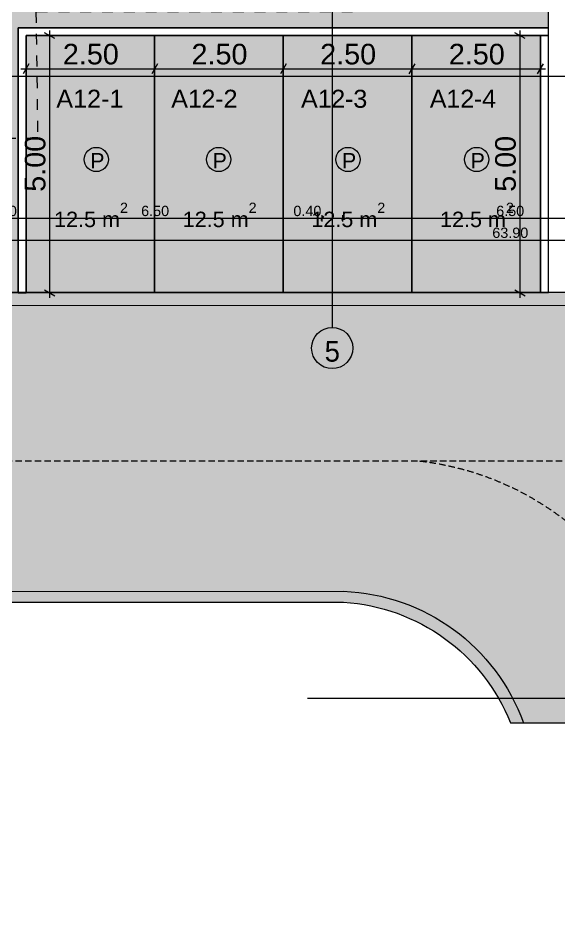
# Model space of a CAD drawing. Header units: millimetres. Extents: x 475159934 to 476245151, y 4620917055 to 4621447368.
# Drawn here: x 475255625 to 475266126, y 4620970470 to 4620988261 of the extents above; entities that cross this region are included whole.
import ezdxf

# ---------------------------------------------------------------- set-up
doc = ezdxf.new("R2010")
doc.units = ezdxf.units.MM
doc.header["$MEASUREMENT"] = 0
doc.linetypes.add('( Hidden )', pattern=[187.5, 125, -62.5])
doc.linetypes.add('Dashed', pattern=[423.333333, 211.666667, -211.666667])
for name, color, linetype, lineweight in [('0_Pen_No__42_Pen_No__250_Pen_No__5', 5, 'Continuous', 0), ('Annotation - Text_Pen_No__7_Pen_No__5', 5, 'Continuous', 0), ('New_._Pen_No__250', 7, 'Continuous', 0), ('New_0_Pen_No__5', 5, 'Continuous', 0), ('New_2D Drafting - General_Pen_No__250_Pen_No__7_Pen_No__112', 112, 'Continuous', 0), ('New_2D Drafting - General_Pen_No__250_Pen_No__7_Pen_No__4', 7, 'Continuous', 0), ('New_Annotation - Text_Pen_No__250', 7, 'Continuous', 0), ('New_Car-Art_Pen_No__1', 1, 'Continuous', 0), ('New_Car-Art_Pen_No__4', 7, 'Continuous', 0), ('New_gza_Pen_No__250', 7, 'Continuous', 0), ('New_gza_Pen_No__255', 255, 'Continuous', 0), ('New_Structural - Bearing_Pen_No__250', 7, 'Continuous', 0), ('New_topo_NL (1)$0$SAVELE_CONT-MJR_Pen_No__250', 7, 'Continuous', 0), ('New_ნავეთების კონტურები გრგ2_Pen_No__1', 1, 'Continuous', 0), ('New_საბავშვო მოედნები_Pen_No__250', 7, 'Continuous', 0), ('New_საბავშვო მოედნები_Pen_No__7', 7, 'Continuous', 0), ('zoma_Pen_No__1', 1, 'Continuous', 0), ('zoma_Pen_No__142', 142, 'Continuous', 0), ('zoma_Pen_No__5_Pen_No__5', 5, 'Continuous', 0), ('საბავშვო მოედნები_Pen_No__250', 7, 'Continuous', 0)]:
    doc.layers.add(name, color=color, linetype=linetype, lineweight=lineweight)
doc.layers.add('New_საბავშვო მოედნები_Pen_No__21', color=7, linetype='Continuous', lineweight=0, true_color=0x8a7e75)
doc.layers.add('zoma', color=7, linetype='Continuous')
doc.styles.add('GENERATED_STYLE_1', font='arial.ttf')
doc.styles.add('GENERATED_STYLE_3', font='arial.ttf')
doc.styles.add('GENERATED_STYLE_4', font='ACADMTAV.TTF')
doc.linetypes.add('Break', pattern='A,0,[1,12. бѓљбѓ\x98бѓЎбѓ\x98 бѓ’бѓђбѓ¦бѓ”бѓ‘бѓ”бѓ‘бѓ\x981.Shx,S=15.679026,R=0,X=0,Y=0],-1975.557214,0', length=1975.557214)
doc.dimstyles.new('GENERATED_STYLE__11', dxfattribs={"dimtxt": 500, "dimasz": 228, "dimexe": 0.18, "dimexo": 3, "dimgap": 0, "dimtad": 1, "dimlfac": 0.001, "dimzin": 0, "dimdsep": 46, "dimtxsty": 'GENERATED_STYLE_3', "dimblk": 'ARROWHEAD_2', "dimblk1": 'ARROWHEAD_2', "dimblk2": 'ARROWHEAD_2', "dimcen": 0.09, "dimclrd": 1, "dimclre": 1, "dimclrt": 1, "dimadec": 0, "dimazin": 0, "dimtfac": 1, "dimtdec": 4, "dimtmove": 2, "dimatfit": 3, "dimfxl": 1, "dimtolj": 1, "dimtzin": 0, "dimarcsym": 0})
doc.dimstyles.new('GENERATED_STYLE__20', dxfattribs={"dimtxt": 400, "dimasz": 152, "dimexe": 0.18, "dimexo": 3, "dimgap": 0, "dimtad": 1, "dimtih": 1, "dimtoh": 1, "dimlfac": 0.001, "dimzin": 0, "dimdsep": 46, "dimtxsty": 'GENERATED_STYLE_3', "dimblk": 'ARROWHEAD_2', "dimblk1": 'ARROWHEAD_2', "dimblk2": 'ARROWHEAD_2', "dimcen": 0.09, "dimclrd": 142, "dimclre": 142, "dimclrt": 142, "dimadec": 0, "dimazin": 0, "dimtfac": 1, "dimtdec": 4, "dimtmove": 0, "dimatfit": 3, "dimfxl": 1, "dimtolj": 1, "dimtzin": 0, "dimarcsym": 0})
doc.dimstyles.new('GENERATED_STYLE__21', dxfattribs={"dimtxt": 400, "dimasz": 152, "dimexe": 0.18, "dimexo": 3, "dimgap": 0, "dimtad": 1, "dimlfac": 0.001, "dimzin": 0, "dimdsep": 46, "dimtxsty": 'GENERATED_STYLE_3', "dimblk": 'ARROWHEAD_2', "dimblk1": 'ARROWHEAD_2', "dimblk2": 'ARROWHEAD_2', "dimcen": 0.09, "dimclrd": 142, "dimclre": 142, "dimclrt": 142, "dimadec": 0, "dimazin": 0, "dimtfac": 1, "dimtdec": 4, "dimtmove": 0, "dimatfit": 3, "dimfxl": 1, "dimtolj": 1, "dimtzin": 0, "dimarcsym": 0})
doc.dimstyles.new('GENERATED_STYLE__3', dxfattribs={"dimtxt": 200, "dimasz": 64.421331, "dimexe": 0.18, "dimexo": 3, "dimgap": 0, "dimtad": 1, "dimtih": 1, "dimtoh": 1, "dimlfac": 0.001, "dimzin": 0, "dimdsep": 46, "dimtxsty": 'GENERATED_STYLE_3', "dimblk": 'ARROWHEAD_2', "dimblk1": 'ARROWHEAD_2', "dimblk2": 'ARROWHEAD_2', "dimcen": 0.09, "dimclrd": 142, "dimclre": 142, "dimclrt": 142, "dimadec": 0, "dimazin": 0, "dimtfac": 1, "dimtdec": 4, "dimtmove": 0, "dimatfit": 3, "dimfxl": 1, "dimtolj": 1, "dimtzin": 0, "dimarcsym": 0})
doc.dimstyles.new('GENERATED_STYLE__6', dxfattribs={"dimtxt": 200, "dimasz": 64.421331, "dimexe": 0.18, "dimexo": 3, "dimgap": 0, "dimtad": 1, "dimlfac": 0.001, "dimzin": 0, "dimdsep": 46, "dimtxsty": 'GENERATED_STYLE_3', "dimblk": 'ARROWHEAD_2', "dimblk1": 'ARROWHEAD_2', "dimblk2": 'ARROWHEAD_2', "dimcen": 0.09, "dimclrd": 142, "dimclre": 142, "dimclrt": 142, "dimadec": 0, "dimazin": 0, "dimtfac": 1, "dimtdec": 4, "dimtmove": 0, "dimatfit": 3, "dimfxl": 1, "dimtolj": 1, "dimtzin": 0, "dimarcsym": 0})

# ---------------------------------------------------------------- blocks, each defined once
blk = doc.blocks.new('*D1513', base_point=(475826096, 4621095193))
at = {"layer": 'zoma_Pen_No__1', "color": 1, "linetype": 'Continuous', "lineweight": 0, "transparency": 16777216}
for p, q in [((475297124, 4620991090), (475297124, 4620991237)), ((475297349, 4620991090), (475296899, 4620991090)), ((475297274, 4620991004), (475296974, 4620991177)), ((475297124, 4620982936), (475297124, 4620991090)), ((475297349, 4620982936), (475296899, 4620982936)), ((475296974, 4620983022), (475297274, 4620982849)), ((475297124, 4620982789), (475297124, 4620982936))]:
    blk.add_line(p, q, dxfattribs=at)
at = {"layer": 'zoma_Pen_No__1', "color": 1, "lineweight": 0, "transparency": 16777216, "insert": (475297024, 4620983768), "char_height": 500, "attachment_point": 7, "rotation": 90, "style": 'GENERATED_STYLE_3'}
blk.add_mtext('\\A1;{\\pql;\\fArial|b0|i0|c204|p0;\\W1.000000;8.15}', dxfattribs=at)
blk = doc.blocks.new('ARROWHEAD_2')
at = {"color": 0, "linetype": 'Continuous', "lineweight": 0}
for p, q in [((0, 0), (-1, 0)), ((-0.378, -0.655), (0.378, 0.655))]:
    blk.add_line(p, q, dxfattribs=at)
blk = doc.blocks.new('*D1532', base_point=(475826096, 4621095193))
at = {"layer": 'zoma_Pen_No__142', "color": 142, "linetype": 'Continuous', "lineweight": 0, "transparency": 16777216}
for p, q in [((475255832, 4620987379), (475255717, 4620987179)), ((475255775, 4620987129), (475255775, 4620987429)), ((475258332, 4620987379), (475258217, 4620987179)), ((475258275, 4620987129), (475258275, 4620987429)), ((475255677, 4620987279), (475255775, 4620987279)), ((475255775, 4620987279), (475258275, 4620987279))]:
    blk.add_line(p, q, dxfattribs=at)
at = {"layer": 'zoma_Pen_No__142', "color": 142, "lineweight": 0, "transparency": 16777216, "insert": (475256491, 4620987359), "char_height": 400, "attachment_point": 7, "style": 'GENERATED_STYLE_3'}
blk.add_mtext('\\A1;{\\pql;\\fArial|b0|i0|c204|p0;\\W1.000000;2.50}', dxfattribs=at)
blk = doc.blocks.new('*D1533', base_point=(475826096, 4621095193))
at = {"layer": 'zoma_Pen_No__142', "color": 142, "linetype": 'Continuous', "lineweight": 0, "transparency": 16777216}
for p, q in [((475258332, 4620987379), (475258217, 4620987179)), ((475258275, 4620987129), (475258275, 4620987429)), ((475260832, 4620987379), (475260717, 4620987179)), ((475260775, 4620987129), (475260775, 4620987429)), ((475258275, 4620987279), (475260775, 4620987279))]:
    blk.add_line(p, q, dxfattribs=at)
at = {"layer": 'zoma_Pen_No__142', "color": 142, "lineweight": 0, "transparency": 16777216, "insert": (475258991, 4620987359), "char_height": 400, "attachment_point": 7, "style": 'GENERATED_STYLE_3'}
blk.add_mtext('\\A1;{\\pql;\\fArial|b0|i0|c204|p0;\\W1.000000;2.50}', dxfattribs=at)
blk = doc.blocks.new('*D1534', base_point=(475826096, 4621095193))
at = {"layer": 'zoma_Pen_No__142', "color": 142, "linetype": 'Continuous', "lineweight": 0, "transparency": 16777216}
for p, q in [((475260832, 4620987379), (475260717, 4620987179)), ((475260775, 4620987129), (475260775, 4620987429)), ((475263332, 4620987379), (475263217, 4620987179)), ((475263275, 4620987129), (475263275, 4620987429)), ((475260775, 4620987279), (475263275, 4620987279))]:
    blk.add_line(p, q, dxfattribs=at)
at = {"layer": 'zoma_Pen_No__142', "color": 142, "lineweight": 0, "transparency": 16777216, "insert": (475261491, 4620987359), "char_height": 400, "attachment_point": 7, "style": 'GENERATED_STYLE_3'}
blk.add_mtext('\\A1;{\\pql;\\fArial|b0|i0|c204|p0;\\W1.000000;2.50}', dxfattribs=at)
blk = doc.blocks.new('*D1535', base_point=(475826096, 4621095193))
at = {"layer": 'zoma_Pen_No__142', "color": 142, "linetype": 'Continuous', "lineweight": 0, "transparency": 16777216}
for p, q in [((475263332, 4620987379), (475263217, 4620987179)), ((475263275, 4620987129), (475263275, 4620987429)), ((475265717, 4620987179), (475265832, 4620987379)), ((475265775, 4620987129), (475265775, 4620987429)), ((475263275, 4620987279), (475265775, 4620987279)), ((475265775, 4620987279), (475265872, 4620987279))]:
    blk.add_line(p, q, dxfattribs=at)
at = {"layer": 'zoma_Pen_No__142', "color": 142, "lineweight": 0, "transparency": 16777216, "insert": (475263991, 4620987359), "char_height": 400, "attachment_point": 7, "style": 'GENERATED_STYLE_3'}
blk.add_mtext('\\A1;{\\pql;\\fArial|b0|i0|c204|p0;\\W1.000000;2.50}', dxfattribs=at)
blk = doc.blocks.new('*D1539', base_point=(475826096, 4621095193))
at = {"layer": 'zoma_Pen_No__142', "color": 142, "linetype": 'Continuous', "lineweight": 0, "transparency": 16777216}
for p, q in [((475256237, 4620987923), (475256237, 4620988021)), ((475256387, 4620987923), (475256087, 4620987923)), ((475256337, 4620987865), (475256137, 4620987981)), ((475256237, 4620982923), (475256237, 4620987923)), ((475256387, 4620982923), (475256087, 4620982923)), ((475256137, 4620982981), (475256337, 4620982865)), ((475256237, 4620982825), (475256237, 4620982923))]:
    blk.add_line(p, q, dxfattribs=at)
at = {"layer": 'zoma_Pen_No__142', "color": 142, "lineweight": 0, "transparency": 16777216, "insert": (475256157, 4620984889), "char_height": 400, "attachment_point": 7, "rotation": 90, "style": 'GENERATED_STYLE_3'}
blk.add_mtext('\\A1;{\\pql;\\fArial|b0|i0|c204|p0;\\W1.000000;5.00}', dxfattribs=at)
blk = doc.blocks.new('*D1540', base_point=(475826096, 4621095193))
at = {"layer": 'zoma_Pen_No__142', "color": 142, "linetype": 'Continuous', "lineweight": 0, "transparency": 16777216}
for p, q in [((475265377, 4620987923), (475265377, 4620988021)), ((475265527, 4620987923), (475265227, 4620987923)), ((475265477, 4620987865), (475265277, 4620987981)), ((475265377, 4620982923), (475265377, 4620987923)), ((475265527, 4620982923), (475265227, 4620982923)), ((475265277, 4620982981), (475265477, 4620982865)), ((475265377, 4620982825), (475265377, 4620982923))]:
    blk.add_line(p, q, dxfattribs=at)
at = {"layer": 'zoma_Pen_No__142', "color": 142, "lineweight": 0, "transparency": 16777216, "insert": (475265297, 4620984889), "char_height": 400, "attachment_point": 7, "rotation": 90, "style": 'GENERATED_STYLE_3'}
blk.add_mtext('\\A1;{\\pql;\\fArial|b0|i0|c204|p0;\\W1.000000;5.00}', dxfattribs=at)
blk = doc.blocks.new('*D1607', base_point=(475826096, 4621095193))
at = {"layer": 'zoma_Pen_No__142', "color": 142, "linetype": 'Continuous', "lineweight": 0, "transparency": 16777216}
for p, q in [((475299200, 4621006290), (475299200, 4621006332)), ((475299264, 4621006290), (475299137, 4621006290)), ((475299243, 4621006266), (475299158, 4621006315)), ((475299200, 4620986936), (475299200, 4621006290)), ((475299158, 4620986960), (475299243, 4620986911)), ((475299264, 4620986936), (475299137, 4620986936)), ((475299200, 4620986894), (475299200, 4620986936))]:
    blk.add_line(p, q, dxfattribs=at)
at = {"layer": 'zoma_Pen_No__142', "color": 142, "lineweight": 0, "transparency": 16777216, "insert": (475299160, 4620996270), "char_height": 200, "attachment_point": 7, "rotation": 90, "style": 'GENERATED_STYLE_3'}
blk.add_mtext('\\A1;{\\pql;\\fArial|b0|i0|c204|p0;\\W1.000000;19.35}', dxfattribs=at)
blk = doc.blocks.new('*D1608', base_point=(475826096, 4621095193))
at = {"layer": 'zoma_Pen_No__142', "color": 142, "linetype": 'Continuous', "lineweight": 0, "transparency": 16777216}
for p, q in [((475298483, 4620987336), (475298356, 4620987336)), ((475298377, 4620987360), (475298462, 4620987311)), ((475298420, 4620986936), (475298420, 4620987336)), ((475298377, 4620986960), (475298462, 4620986911)), ((475298483, 4620986936), (475298356, 4620986936)), ((475298420, 4620986894), (475298420, 4620986936))]:
    blk.add_line(p, q, dxfattribs=at)
at = {"layer": 'zoma_Pen_No__142', "color": 142, "lineweight": 0, "transparency": 16777216, "insert": (475298380, 4620986377), "char_height": 200, "attachment_point": 7, "rotation": 90, "style": 'GENERATED_STYLE_3'}
blk.add_mtext('\\A1;{\\pql;\\fArial|b0|i0|c204|p0;\\W1.000000;0.40}', dxfattribs=at)
blk = doc.blocks.new('*D1609', base_point=(475826096, 4621095193))
at = {"layer": 'zoma_Pen_No__142', "color": 142, "linetype": 'Continuous', "lineweight": 0, "transparency": 16777216}
for p, q in [((475298377, 4620990860), (475298462, 4620990811)), ((475298483, 4620990836), (475298356, 4620990836)), ((475298420, 4620987336), (475298420, 4620990836)), ((475298483, 4620987336), (475298356, 4620987336)), ((475298377, 4620987360), (475298462, 4620987311))]:
    blk.add_line(p, q, dxfattribs=at)
at = {"layer": 'zoma_Pen_No__142', "color": 142, "lineweight": 0, "transparency": 16777216, "insert": (475298380, 4620988819), "char_height": 200, "attachment_point": 7, "rotation": 90, "style": 'GENERATED_STYLE_3'}
blk.add_mtext('\\A1;{\\pql;\\fArial|b0|i0|c204|p0;\\W1.000000;3.50}', dxfattribs=at)
blk = doc.blocks.new('*D1620', base_point=(475826096, 4621095193))
at = {"layer": 'zoma_Pen_No__142', "color": 142, "linetype": 'Continuous', "lineweight": 0, "transparency": 16777216}
for p, q in [((475233188, 4620983950), (475233229, 4620983950)), ((475233254, 4620983992), (475233205, 4620983908)), ((475233229, 4620983886), (475233229, 4620984013)), ((475233229, 4620983950), (475297129, 4620983950)), ((475297105, 4620983908), (475297154, 4620983992)), ((475297129, 4620983886), (475297129, 4620984013)), ((475297129, 4620983950), (475297171, 4620983950))]:
    blk.add_line(p, q, dxfattribs=at)
at = {"layer": 'zoma_Pen_No__142', "color": 142, "lineweight": 0, "transparency": 16777216, "insert": (475264836, 4620983990), "char_height": 200, "attachment_point": 7, "style": 'GENERATED_STYLE_3'}
blk.add_mtext('\\A1;{\\pql;\\fArial|b0|i0|c204|p0;\\W1.000000;63.90}', dxfattribs=at)
blk = doc.blocks.new('*D1630', base_point=(475826096, 4621095193))
at = {"layer": 'zoma_Pen_No__142', "color": 142, "linetype": 'Continuous', "lineweight": 0, "transparency": 16777216}
for p, q in [((475255054, 4620984416), (475255005, 4620984331)), ((475255029, 4620984310), (475255029, 4620984437)), ((475255029, 4620984374), (475261529, 4620984374)), ((475261554, 4620984416), (475261505, 4620984331)), ((475261529, 4620984310), (475261529, 4620984437))]:
    blk.add_line(p, q, dxfattribs=at)
at = {"layer": 'zoma_Pen_No__142', "color": 142, "lineweight": 0, "transparency": 16777216, "char_height": 200, "attachment_point": 7, "style": 'GENERATED_STYLE_3'}
for s, insert in [('\\A1;{\\pql;\\fArial|b0|i0|c204|p0;\\W1.000000;0.40}', (475255054, 4620984414)), ('\\A1;{\\pql;\\fArial|b0|i0|c204|p0;\\W1.000000;6.50}', (475258012, 4620984414)), ('\\A1;{\\pql;\\fArial|b0|i0|c204|p0;\\W1.000000;0.40}', (475260971, 4620984414))]:
    blk.add_mtext(s, dxfattribs=dict(at, insert=insert))
blk = doc.blocks.new('*D1631', base_point=(475826096, 4621095193))
at = {"layer": 'zoma_Pen_No__142', "color": 142, "linetype": 'Continuous', "lineweight": 0, "transparency": 16777216}
for p, q in [((475261554, 4620984416), (475261505, 4620984331)), ((475261529, 4620984310), (475261529, 4620984437)), ((475261529, 4620984374), (475261929, 4620984374)), ((475261954, 4620984416), (475261905, 4620984331)), ((475261929, 4620984310), (475261929, 4620984437))]:
    blk.add_line(p, q, dxfattribs=at)
blk = doc.blocks.new('*D1632', base_point=(475826096, 4621095193))
at = {"layer": 'zoma_Pen_No__142', "color": 142, "linetype": 'Continuous', "lineweight": 0, "transparency": 16777216}
for p, q in [((475261954, 4620984416), (475261905, 4620984331)), ((475261929, 4620984310), (475261929, 4620984437)), ((475261929, 4620984374), (475268429, 4620984374)), ((475268454, 4620984416), (475268405, 4620984331)), ((475268429, 4620984310), (475268429, 4620984437))]:
    blk.add_line(p, q, dxfattribs=at)
at = {"layer": 'zoma_Pen_No__142', "color": 142, "lineweight": 0, "transparency": 16777216, "char_height": 200, "attachment_point": 7, "style": 'GENERATED_STYLE_3'}
for s, insert in [('\\A1;{\\pql;\\fArial|b0|i0|c204|p0;\\W1.000000;6.50}', (475264912, 4620984414)), ('\\A1;{\\pql;\\fArial|b0|i0|c204|p0;\\W1.000000;0.40}', (475267871, 4620984414))]:
    blk.add_mtext(s, dxfattribs=dict(at, insert=insert))

msp = doc.modelspace()

# ---------------------------------------------------------------- hatches: boundary and pattern name
at = {"layer": 'New_2D Drafting - General_Pen_No__250_Pen_No__7_Pen_No__112', "linetype": 'Continuous', "lineweight": 0}
h = msp.add_hatch(dxfattribs=at)
h.set_pattern_fill('GRASS', color=112, style=0, pattern_type=2)
h.set_pattern_definition([(90, (475826095.76, 4621095193.2), (-600, 0), [86.60254, -259.80762]), (90, (475826395.76, 4621095366.4), (-600, 0), [86.60254, -259.80762]), (30, (475826095.76, 4621095193.2), (-300, 519.61524), [86.60254, -259.80762]), (30, (475826095.76, 4621095539.6), (-300, 519.61524), [86.60254, -259.80762]), (150, (475826095.76, 4621095193.2), (300, 519.61524), [86.60254, -259.80762]), (150, (475826095.76, 4621095539.6), (300, 519.61524), [86.60254, -259.80762])])
h.paths.add_polyline_path([(475246675.646, 4620986935.604), (475246675.646, 4620982930.469), (475255625, 4620982930.469), (475255625, 4620988073.246), (475265925.098, 4620988073.246), (475265925.098, 4620991020.676), (475261874.343, 4620991020.676), (475261874.343, 4620990870.824), (475261724.343, 4620990870.824), (475261724.343, 4620991020.676), (475254394.003, 4620991020.676), (475254394.003, 4620988090.013), (475254394.003, 4620987418.321), (475254474.003, 4620987418.321), (475254474.003, 4620987338.321), (475254394.003, 4620987338.321), (475254394.003, 4620987285.604), (475254544.003, 4620987285.604), (475254544.003, 4620987135.604), (475254394.003, 4620987135.604), (475254394.003, 4620986935.604)])
h.paths.add_polyline_path([(475254954.807, 4620990940.216), (475254954.807, 4620991020.216), (475254874.807, 4620991020.216), (475254874.807, 4620990940.216)], flags=0)
at = {"layer": 'New_Car-Art_Pen_No__1', "linetype": 'Continuous', "lineweight": 0, "true_color": 0xffffff}
for points in [[(475256363.253, 4620986413.363), (475257644.128, 4620986413.363), (475257644.128, 4620986948.778), (475256363.253, 4620986948.778)], [(475258596.055, 4620986413.363), (475259876.93, 4620986413.363), (475259876.93, 4620986948.778), (475258596.055, 4620986948.778)], [(475261118.404, 4620986413.363), (475262399.279, 4620986413.363), (475262399.279, 4620986948.778), (475261118.404, 4620986948.778)], [(475263621.197, 4620986413.363), (475264902.073, 4620986413.363), (475264902.073, 4620986948.778), (475263621.197, 4620986948.778)]]:
    msp.add_hatch(color=7, dxfattribs=at).paths.add_polyline_path(points)
at = {"layer": 'New_gza_Pen_No__255', "linetype": 'Continuous', "lineweight": 0, "true_color": 0x3f3f3f}
msp.add_hatch(color=250, dxfattribs=at).paths.add_polyline_path([(475351022.786, 4620982408.659), (475330424.797, 4620982408.659), (475330424.797, 4620982932.534), (475208694.142, 4620982932.534), (475208694.142, 4620976912.388), (475261946.583, 4620976912.388, -0.289489586), (475265189.076, 4620974568.002), (475271727.568, 4620974568.002, -0.293423172), (475275095.001, 4620976932.699), (475351022.786, 4620976932.514)])
at = {"layer": 'New_საბავშვო მოედნები_Pen_No__21', "linetype": 'Continuous', "lineweight": 0, "true_color": 0x221f1d}
for points in [[(475255774.527, 4620987923.216), (475255774.528, 4620982930.183), (475258274.528, 4620982930.183), (475258274.527, 4620987923.217)], [(475258274.527, 4620987923.217), (475258274.528, 4620982930.183), (475260774.528, 4620982930.183), (475260774.527, 4620987923.218)], [(475260774.527, 4620987923.218), (475260774.528, 4620982930.183), (475263274.528, 4620982930.183), (475263274.527, 4620987923.218)], [(475263274.527, 4620987923.218), (475263274.528, 4620982930.183), (475265774.528, 4620982930.183), (475265774.527, 4620987923.219)]]:
    msp.add_hatch(color=250, dxfattribs=at).paths.add_polyline_path(points)

# ---------------------------------------------------------------- linework, layer by layer
at = {"layer": '0_Pen_No__42_Pen_No__250_Pen_No__5', "color": 5, "linetype": 'Continuous', "lineweight": 0}
msp.add_circle((475261724.343, 4620981852.152), 400, dxfattribs=at)
msp.add_circle((475261724.343, 4620981852.152), 400, dxfattribs=at)
at = {"layer": 'New_._Pen_No__250', "color": 7, "linetype": 'Continuous', "lineweight": 0, "flags": 128}
for points in [[(475255775.061, 4620982927.411), (475255775, 4620987923.216), (475265775, 4620987923.338), (475265924.995, 4620987923.34), (475265924.993, 4620988073.246), (475265775, 4620988073.246), (475255625, 4620988073.246), (475255625, 4620982927.41)], [(475265775, 4620987923.338), (475265775, 4620982930.501), (475265924.993, 4620982930.501), (475265924.993, 4620987923.34)]]:
    msp.add_lwpolyline(points, close=True, dxfattribs=at)
at = {"layer": 'New_0_Pen_No__5', "color": 5, "linetype": 'Dashed', "lineweight": 0}
msp.add_lwpolyline([(475352436.73, 4620990366.377), (475329854.153, 4620990407.712), (475329854.914, 4620988436.236), (475255968.142, 4620988385.288), (475256002.384, 4620985927.639), (475229033.1, 4620985908.699), (475229032.817, 4621003666.82), (475247957.064, 4621010375.409), (475296059.458, 4621010393.982), (475352485.877, 4621010401.574)], close=True, dxfattribs=at)
at = {"layer": 'New_2D Drafting - General_Pen_No__250_Pen_No__7_Pen_No__4', "color": 7, "linetype": 'Continuous', "lineweight": 0, "flags": 128}
msp.add_lwpolyline([(475246675.646, 4620986935.604), (475246675.646, 4620982930.469), (475255625, 4620982930.469), (475255625, 4620988073.246), (475265925.098, 4620988073.246), (475265925.098, 4620991020.676), (475261874.343, 4620991020.676), (475261874.343, 4620990870.824), (475261724.343, 4620990870.824), (475261724.343, 4620991020.676), (475254394.003, 4620991020.676), (475254394.003, 4620988090.013), (475254394.003, 4620987418.321), (475254474.003, 4620987418.321), (475254474.003, 4620987338.321), (475254394.003, 4620987338.321), (475254394.003, 4620987285.604), (475254544.003, 4620987285.604), (475254544.003, 4620987135.604), (475254394.003, 4620987135.604), (475254394.003, 4620986935.604)], close=True, dxfattribs=at)
at = {"layer": 'New_gza_Pen_No__250', "color": 7, "linetype": 'Continuous', "lineweight": 0, "flags": 128}
msp.add_lwpolyline([(475351022.786, 4620982408.659), (475330424.797, 4620982408.659), (475330424.797, 4620982932.534), (475208694.142, 4620982932.534), (475208694.142, 4620976912.388), (475261946.583, 4620976912.388, -0.289489586), (475265189.076, 4620974568.002), (475271727.568, 4620974568.002, -0.293423172), (475275095.001, 4620976932.699), (475351022.786, 4620976932.514)], format="xyb", close=True, dxfattribs=at)
at = {"layer": 'New_Structural - Bearing_Pen_No__250', "color": 7, "linetype": '( Hidden )', "lineweight": 0}
msp.add_line((475208694.142, 4620979657.07), (475351022.786, 4620979657.07), dxfattribs=at)
at = {"layer": 'New_Structural - Bearing_Pen_No__250', "color": 7, "linetype": 'Break', "lineweight": 0}
msp.add_line((475261244.76, 4620975046.659), (475275032.692, 4620975046.659), dxfattribs=at)
at = {"layer": 'New_Structural - Bearing_Pen_No__250', "color": 7, "linetype": '( Hidden )', "lineweight": 0}
msp.add_arc((475262775.258, 4620973998.205), 5690.457, 6.6218662, 83.4696908, dxfattribs=at)
at = {"layer": 'New_topo_NL (1)$0$SAVELE_CONT-MJR_Pen_No__250', "color": 7, "linetype": 'Continuous', "lineweight": 0}
for centre in [(475257139.835, 4620985516.85), (475259517.546, 4620985516.85), (475262032.128, 4620985516.85), (475264532.128, 4620985516.85)]:
    msp.add_circle(centre, 235.715, dxfattribs=at)
at = {"layer": 'New_ნავეთების კონტურები გრგ2_Pen_No__1', "color": 1, "linetype": 'Continuous', "lineweight": 0}
msp.add_lwpolyline([(475366738.475, 4621055665.959), (475183352.486, 4620990656.181), (475188226.887, 4620985237.942), (475226040.28, 4620985406.455), (475226077.582, 4620982906.604), (475259455.208, 4620982930.045), (475329857.056, 4620982940.368), (475329855.331, 4620987407.694), (475350485.757, 4620987415.66), (475366764.826, 4620987421.946)], close=True, dxfattribs=at)
at = {"layer": 'New_საბავშვო მოედნები_Pen_No__250', "color": 7, "linetype": 'Continuous', "lineweight": 0}
msp.add_lwpolyline([(475351022.786, 4620982158.335), (475330174.797, 4620982158.335), (475330174.797, 4620982682.425), (475208694.142, 4620982674.347)], dxfattribs=at)
msp.add_lwpolyline([(475208694.142, 4620977095.323), (475261946.11, 4620977124.57, -0.305948893), (475265441.991, 4620974568.002)], format="xyb", dxfattribs=at)
at = {"layer": 'New_საბავშვო მოედნები_Pen_No__7', "color": 7, "linetype": 'Continuous', "lineweight": 0, "flags": 128}
for points in [[(475255774.527, 4620987923.216), (475255774.528, 4620982930.183), (475258274.528, 4620982930.183), (475258274.527, 4620987923.217)], [(475258274.527, 4620987923.217), (475258274.528, 4620982930.183), (475260774.528, 4620982930.183), (475260774.527, 4620987923.218)], [(475260774.527, 4620987923.218), (475260774.528, 4620982930.183), (475263274.528, 4620982930.183), (475263274.527, 4620987923.218)], [(475263274.527, 4620987923.218), (475263274.528, 4620982930.183), (475265774.528, 4620982930.183), (475265774.527, 4620987923.219)]]:
    msp.add_lwpolyline(points, close=True, dxfattribs=at)
at = {"layer": 'zoma_Pen_No__5_Pen_No__5', "color": 5, "linetype": 'Continuous', "lineweight": 0}
for p, q in [((475261724.343, 4621010516.418), (475261724.343, 4620982252.152)), ((475229343.792, 4620987135.604), (475300771.399, 4620987135.604))]:
    msp.add_line(p, q, dxfattribs=at)

# ---------------------------------------------------------------- texts
at = {"layer": 'Annotation - Text_Pen_No__7_Pen_No__5', "color": 5, "linetype": 'Continuous', "lineweight": 0, "insert": (475261726.5, 4620981987.647), "char_height": 400, "attachment_point": 2, "style": 'GENERATED_STYLE_4'}
msp.add_mtext('\\A1;{\\pqc;\\fAcadMtavr|b0|i0|c0|p0;\\W1.000000;5}', dxfattribs=at)
at = {"layer": 'New_Annotation - Text_Pen_No__250', "color": 7, "linetype": 'Continuous', "lineweight": 0, "char_height": 300, "attachment_point": 2, "style": 'GENERATED_STYLE_1'}
for insert in [(475257159.909, 4620985642.666), (475259537.621, 4620985642.666), (475262052.203, 4620985642.666), (475264552.203, 4620985642.666)]:
    msp.add_mtext('\\A1;{\\pqc;\\fArial|b0|i0|c204|p0;\\W1.000000;P}', dxfattribs=dict(at, insert=insert))
at = {"layer": 'New_Car-Art_Pen_No__4', "color": 7, "linetype": 'Continuous', "lineweight": 0, "char_height": 350.00257, "attachment_point": 7, "style": 'GENERATED_STYLE_3'}
for s, insert in [('\\A1;{\\pql;\\fArial|b0|i0|c204|p0;\\W1.000000;A12-1}', (475256363.266, 4620986522.46)), ('\\A1;{\\pql;\\fArial|b0|i0|c204|p0;\\W1.000000;A1}', (475258596.073, 4620986522.46)), ('\\A1;{\\pql;\\fArial|b0|i0|c204|p0;\\W1.000000;2}', (475259183.181, 4620986522.46)), ('\\A1;{\\pql;\\fArial|b0|i0|c204|p0;\\W1.000000;-2}', (475259450.094, 4620986522.46)), ('\\A1;{\\pql;\\fArial|b0|i0|c204|p0;\\W1.000000;A1}', (475261118.409, 4620986522.46)), ('\\A1;{\\pql;\\fArial|b0|i0|c204|p0;\\W1.000000;2}', (475261705.517, 4620986522.46)), ('\\A1;{\\pql;\\fArial|b0|i0|c204|p0;\\W1.000000;-3}', (475261972.533, 4620986516.367)), ('\\A1;{\\pql;\\fArial|b0|i0|c204|p0;\\W1.000000;A}', (475263621.24, 4620986522.46)), ('\\A1;{\\pql;\\fArial|b0|i0|c204|p0;\\W1.000000;12}', (475263941.331, 4620986522.46)), ('\\A1;{\\pql;\\fArial|b0|i0|c204|p0;\\W1.000000;-4}', (475264475.261, 4620986522.46))]:
    msp.add_mtext(s, dxfattribs=dict(at, insert=insert))
at = {"layer": 'საბავშვო მოედნები_Pen_No__250', "color": 7, "lineweight": 0, "char_height": 300, "attachment_point": 7, "style": 'GENERATED_STYLE_3'}
for insert in [(475256320.122, 4620984198.02), (475258820.122, 4620984198.021), (475261320.122, 4620984198.021), (475263820.122, 4620984198.021)]:
    msp.add_mtext('{\\fArial|b0|i0|c204|p0;12.5 m{\\H0.66x;\\S2^  ;}}', dxfattribs=dict(at, insert=insert))

# ---------------------------------------------------------------- dimensions: what is measured, and where the dimension line sits
at = {"layer": 'zoma', "color": 142, "linetype": 'Continuous', "lineweight": 0}
for base, p1, p2, dimstyle, picture, middle in [((475299200.263, 4621006290.239), (475232908.837, 4620986935.604), (475254624.343, 4621006290.239), 'GENERATED_STYLE__6', '*D1607', (475299060.263, 4620996604.749)), ((475298419.678, 4620990835.604), (475232908.837, 4620987335.604), (475232908.837, 4620990835.604), 'GENERATED_STYLE__6', '*D1609', (475298279.678, 4620989077.6)), ((475256237.289, 4620987923.216), (475260774.527, 4620982923.216), (475260774.527, 4620987923.216), 'GENERATED_STYLE__21', '*D1539', (475255957.289, 4620985407.208)), ((475265377.107, 4620987923.216), (475269914.345, 4620982923.216), (475269914.345, 4620987923.216), 'GENERATED_STYLE__21', '*D1540', (475265097.107, 4620985407.208)), ((475298419.678, 4620987335.604), (475232908.837, 4620986935.604), (475232908.837, 4620987335.604), 'GENERATED_STYLE__6', '*D1608', (475298279.678, 4620986636.183))]:
    dim = msp.add_linear_dim(base=base, p1=p1, p2=p2, angle=90, dimstyle=dimstyle, dxfattribs=at)
    dim.commit()
    dim.dimension.update_dxf_attribs({"geometry": picture, "text_midpoint": middle, "dimtype": 160, "text_rotation": 90})
for base, p1, p2, dimstyle, picture, middle in [((475261529.311, 4620984373.583), (475255029.31, 4621001623.949), (475261529.311, 4621001623.949), 'GENERATED_STYLE__3', '*D1630', (475258271.307, 4620984513.583)), ((475261929.31, 4620984373.583), (475261529.311, 4621001623.949), (475261929.31, 4621001623.949), 'GENERATED_STYLE__3', '*D1631', (475261229.89, 4620984513.583)), ((475268429.31, 4620984373.583), (475261929.31, 4621001623.949), (475268429.31, 4621001623.949), 'GENERATED_STYLE__3', '*D1632', (475265171.306, 4620984513.583)), ((475258274.527, 4620987278.835), (475255774.527, 4620982923.216), (475258274.527, 4620982923.216), 'GENERATED_STYLE__20', '*D1532', (475257008.519, 4620987558.835)), ((475260774.527, 4620987278.835), (475258274.527, 4620982923.216), (475260774.527, 4620982923.216), 'GENERATED_STYLE__20', '*D1533', (475259508.519, 4620987558.835)), ((475263274.527, 4620987278.835), (475260774.527, 4620982923.216), (475263274.527, 4620982923.216), 'GENERATED_STYLE__20', '*D1534', (475262008.519, 4620987558.835)), ((475265774.527, 4620987278.835), (475263274.527, 4620982923.216), (475265774.527, 4620982923.216), 'GENERATED_STYLE__20', '*D1535', (475264508.519, 4620987558.835)), ((475297129.31, 4620983949.914), (475233229.317, 4620986011.608), (475297129.31, 4620967517.895), 'GENERATED_STYLE__3', '*D1620', (475265171.141, 4620984089.914))]:
    dim = msp.add_linear_dim(base=base, p1=p1, p2=p2, dimstyle=dimstyle, dxfattribs=at)
    dim.commit()
    dim.dimension.update_dxf_attribs({"geometry": picture, "text_midpoint": middle, "dimtype": 160})
at = {"layer": 'zoma', "color": 1, "linetype": 'Continuous', "lineweight": 0}
dim = msp.add_linear_dim(base=(475297124.343, 4620991090.239), p1=(475297124.143, 4620982935.568), p2=(475233224.336, 4620991090.239), angle=90, dimstyle='GENERATED_STYLE__11', dxfattribs=at)
dim.commit()
dim.dimension.update_dxf_attribs({"geometry": '*D1513', "text_midpoint": (475296774.343, 4620984415.64), "dimtype": 160, "text_rotation": 90})

doc.saveas('drawing.dxf')
